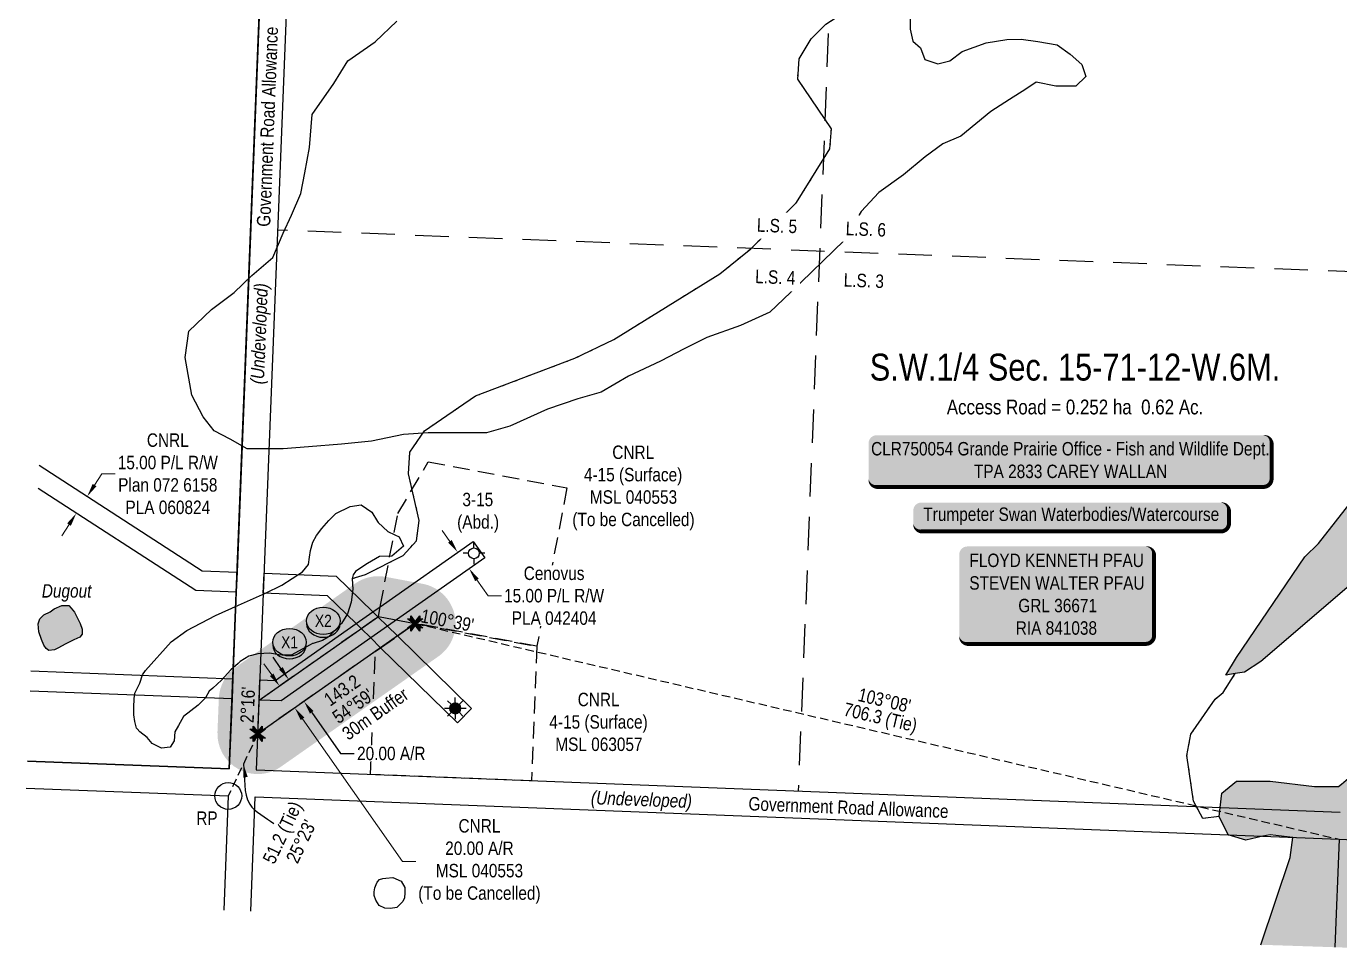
# Model space of a CAD drawing. Extents: x 322837 to 325206, y 6113912 to 6115990.
# Drawn here: x 323346 to 324323, y 6113912 to 6114601 of the extents above; entities that cross this region are included whole.
import ezdxf
from ezdxf.enums import TextEntityAlignment as Align

# ---------------------------------------------------------------- set-up
doc = ezdxf.new("R2010")
doc.units = 0
doc.header["$LTSCALE"] = 5
doc.header["$PDSIZE"] = 0.5
for name, pattern in [('foc-ACCESSROAD', [3.75, 2.5, -1.25]), ('foc-LSD', [8, 5, -3]), ('foc-QUARTERLINE', [33, 25, -3, 2, -3]), ('foc-TIELINE', [1.875, 1.25, -0.625]), ('foc-WHEELTRACKS', [2, 0.4, -1.6])]:
    doc.linetypes.add(name, pattern=pattern)
doc.layers.get('Defpoints').update_dxf_attribs({"color": 9})
for name, color, linetype in [('35', 37, 'Continuous'), ('AS-OWNER', 7, 'Continuous'), ('AS-SURFACE IMPACT', 7, 'Continuous'), ('AS-WILDLIFE-BLOCK', 131, 'Continuous'), ('C-RW', 13, 'Continuous'), ('C-SYMBOL', 7, 'Continuous'), ('C-WS', 13, 'foc-ACCESSROAD'), ('C-WS-S', 13, 'Continuous'), ('F-RW', 190, 'Continuous'), ('F-WS-S', 190, 'Continuous'), ('GRL', 7, 'Continuous'), ('L-AREAREQUIRED', 7, 'Continuous'), ('L-BD', 7, 'Continuous'), ('L-MON', 1, 'Continuous'), ('L-ROAD-T', 7, 'Continuous'), ('L-SEC', 7, 'Continuous'), ('L-SECQ', 8, 'foc-QUARTERLINE'), ('L-SECTION-LSD', 7, 'foc-LSD'), ('L-TIE', 7, 'foc-TIELINE'), ('P-BUFFER-H 30m', 51, 'Continuous'), ('P-BUFFER-T', 40, 'Continuous'), ('P-CROSSINGS', 250, 'Continuous'), ('P-PROPOSED', 10, 'Continuous'), ('P-PROPOSED-H', 21, 'Continuous'), ('P-TXT', 4, 'Continuous'), ('T-WATER', 160, 'Continuous'), ('T-WATER-H', 133, 'Continuous'), ('T-WATER-P3', 160, 'foc-WHEELTRACKS'), ('T-WATER-T', 170, 'Continuous'), ('WETLAND', 143, 'Continuous')]:
    doc.layers.add(name, color=color, linetype=linetype)
for name, color, linetype, lineweight in [('C-RW-T', 13, 'Continuous', 9), ('C-WS-T', 13, 'Continuous', 9), ('F-RW-T', 190, 'Continuous', 9), ('F-WS-T', 190, 'Continuous', 9), ('T-TEXT', 48, 'Continuous', 18)]:
    doc.layers.add(name, color=color, linetype=linetype, lineweight=lineweight)
doc.layers.add('P-75m DRAINAGE AREA', color=7, linetype='Continuous', true_color=0xf1f8f1)
doc.styles.add('100L', font='', dxfattribs={"height": 11})
doc.styles.add('175L', font='', dxfattribs={"height": 20})
doc.styles.add('80', font='', dxfattribs={"height": 10})
doc.styles.add('80CG', font='', dxfattribs={"height": 10})
doc.styles.add('80L', font='', dxfattribs={"height": 10})
doc.styles.add('80LS', font='', dxfattribs={"height": 10})
doc.styles.add('Crossing', font='', dxfattribs={"height": 10})
doc.styles.add('foc-LtypeFont', font='', dxfattribs={"height": 7.349999999999999})
doc.styles.get('100L').set_extended_font_data('Arial Narrow')
doc.styles.get('175L').set_extended_font_data('Arial Narrow')
doc.styles.get('80').set_extended_font_data('Arial Narrow')
doc.styles.get('80CG').set_extended_font_data('Arial Narrow')
doc.styles.get('80L').set_extended_font_data('Arial Narrow')
doc.styles.get('80LS').set_extended_font_data('Arial Narrow', italic=True)
doc.styles.get('Crossing').set_extended_font_data('Arial Narrow')
doc.styles.get('foc-LtypeFont').set_extended_font_data('Arial Narrow')
doc.linetypes.add('foc-TOPO-flowdirection-NOLINE', pattern='A,0,[">",foc-LtypeFont,S=0.3,R=0,X=0,Y=-0.945],-20,[">",foc-LtypeFont,S=0.3,R=0,X=0,Y=-0.945],0', length=20)
doc.dimstyles.new('Compass 5 000', dxfattribs={"dimscale": 5, "dimtxt": 9, "dimasz": 2, "dimexe": 0.2, "dimexo": 0.0625, "dimgap": 0.5, "dimtad": 0, "dimtih": 1, "dimtoh": 1, "dimzin": 0, "dimdsep": 46, "dimtxsty": '80CG', "dimcen": 0.1, "dimse1": 1, "dimse2": 1, "dimclrd": 256, "dimclrt": 256, "dimaunit": 1, "dimadec": 4, "dimazin": 0, "dimtfac": 0.06, "dimtofl": 0, "dimtmove": 0, "dimatfit": 1, "dimfxl": 0.2, "dimtolj": 1, "dimtzin": 0, "dimlwd": -1, "dimarcsym": 0})

# ---------------------------------------------------------------- blocks, each defined once
blk = doc.blocks.new('*U424')
h = blk.add_hatch(color=255)
edge = h.paths.add_edge_path()
edge.add_line((-144, -20), (144, -20))
edge.add_arc((144, -14), 6, 270, 360)
edge.add_line((150, -14), (150, 12.5))
edge.add_arc((144, 12.5), 6, 0, 90)
edge.add_line((144, 18.5), (-144, 18.5))
edge.add_arc((-144, 12.5), 6, 90, 180)
edge.add_line((-150, 12.5), (-150, -14))
edge.add_arc((-144, -14), 6, 180, 270)
at = {"color": 44, "flags": 128}
blk.add_lwpolyline([(-144, -20, 3, 3, 0), (144, -20, 3, 3, 0.414213562373095), (150, -14, 3, 3, 0), (150, 12.5, 3, 0, 0.414213562373095), (144, 18.5, 0, 0, 0), (-144, 18.5, 0, 0, 0.414213562373095), (-150, 12.5, 0, 0, 0), (-150, -14, 0, 3, 0.414213562373095)], format="xyseb", close=True, dxfattribs=at)
at = {"color": 44, "style": '80'}
blk.add_attdef('ENTER_TEXT_001', (-35.98567530695772, -4.996589358799454), '', height=10, dxfattribs=at)
blk = doc.blocks.new('*U425')
h = blk.add_hatch(color=59)
edge = h.paths.add_edge_path()
edge.add_line((-66.49999999999999, -37), (66.49999999999999, -37))
edge.add_arc((66.5, -30.99999999999999), 6.000000000000007, 269.9999999999998, 359.9999999999999)
edge.add_line((72.5, -31), (72.5, 29.5))
edge.add_arc((66.5, 29.49999999999999), 6, 6.785183320455503e-14, 90.00000000000014)
edge.add_line((66.49999999999999, 35.5), (-66.49999999999999, 35.5))
edge.add_arc((-66.5, 29.49999999999999), 6.000000000000007, 89.99999999999987, 179.9999999999999)
edge.add_line((-72.5, 29.5), (-72.5, -31))
edge.add_arc((-66.5, -30.99999999999999), 6, 180, 270.0000000000001)
at = {"color": 1, "flags": 128}
blk.add_lwpolyline([(-66.49999999999999, -37, 3, 3, 0), (66.49999999999999, -37, 3, 3, 0.4142135623730951), (72.5, -31, 3, 3, 0), (72.5, 29.5, 3, 0, 0.4142135623730951), (66.49999999999999, 35.5, 0, 0, 0), (-66.49999999999999, 35.5, 0, 0, 0.4142135623730951), (-72.5, 29.5, 0, 0, 0), (-72.5, -31, 0, 3, 0.4142135623730951)], format="xyseb", close=True, dxfattribs=at)
blk.add_lwpolyline([(-42.85288830475924, -14.150229983163, 0, 7.5, 0), (-4.315354698836185e-17, -5.399832320574267e-16, 0, 0, 0)], format="xyseb", dxfattribs=at)
at = {"color": 1, "style": '80'}
blk.add_attdef('ENTER_TEXT_001', (-35.98567530695772, -4.996589358799454), '', height=10, dxfattribs=at)
blk = doc.blocks.new('*D426')
at = {"layer": 'Defpoints', "color": 0, "transparency": 16777216}
for p in [(323666.9134505177, 6114209.141308961), (323644.9258766146, 6114193.713327507), (323653.5376942772, 6114181.439980026)]:
    blk.add_point(p, dxfattribs=at)
at = {"layer": 'F-RW-T', "transparency": 16777216}
for p, q in [((323661.1696657394, 6114217.327207593), (323655.4258809611, 6114225.513106226)), ((323681.269052959, 6114188.682062848), (323689.5943650194, 6114176.817035999)), ((323689.5943650194, 6114176.817035999), (323699.5943650194, 6114176.817035999))]:
    blk.add_line(p, q, dxfattribs=at)
for points in [[(323662.5339821782, 6114218.284505056), (323659.8053493006, 6114216.36991013), (323666.9134505177, 6114209.141308961)], [(323682.6333693978, 6114189.639360311), (323679.9047365203, 6114187.724765386), (323675.5252681808, 6114196.867961481)]]:
    blk.add_solid(points, dxfattribs=at)
at = {"layer": 'F-RW-T', "transparency": 16777216, "insert": (323738.6803131779, 6114176.817035999), "char_height": 10, "attachment_point": 5, "style": '80CG', "bg_fill": 3, "box_fill_scale": 1.1, "bg_fill_color": 256, "bg_fill_true_color": 13158600, "bg_fill_transparency": 0}
blk.add_mtext('\\A1;Cenovus\\P15.00 P/L R/W\\PPLA 042404', dxfattribs=at)
blk = doc.blocks.new('*D427')
at = {"layer": 'C-RW-T', "transparency": 16777216}
for p, q in [((323396.6490258593, 6114259.18595076), (323402.0808182047, 6114267.582118452)), ((323402.0808182047, 6114267.582118452), (323412.0808182042, 6114267.582118452)), ((323377.6411483893, 6114229.804612784), (323372.2093560444, 6114221.408445092))]:
    blk.add_line(p, q, dxfattribs=at)
for points in [[(323395.2496645772, 6114260.091249485), (323398.048387141, 6114258.280652036), (323391.2172335139, 6114250.789783068)], [(323376.2417871072, 6114230.709911508), (323379.040509671, 6114228.89931406), (323383.0729407347, 6114238.200780476)]]:
    blk.add_solid(points, dxfattribs=at)
at = {"layer": 'Defpoints', "color": 0, "transparency": 16777216}
for p in [(323391.2172335139, 6114250.789783068), (323439.555991123, 6114219.51764759), (323431.4116983432, 6114206.928645)]:
    blk.add_point(p, dxfattribs=at)
at = {"layer": 'C-RW-T', "transparency": 16777216, "insert": (323451.1667663632, 6114267.582118453), "char_height": 10, "attachment_point": 5, "style": '80CG'}
blk.add_mtext('\\A1;CNRL\\P15.00 P/L R/W\\PPlan 072 6158\\PPLA 060824', dxfattribs=at)
blk = doc.blocks.new('GAS')
h = blk.add_hatch(color=255)
h.dxf.hatch_style = 1
edge = h.paths.add_edge_path()
edge.add_arc((0, 0), 0.9, 0, 360)
for p, q in [((-0.8077887898725749, 0), (-1.615577579628734, 0)), ((-0.5711929310346023, 0.5711929297831376), (-1.142385862069204, 1.142385861385264)), ((0, 0.8077887887338874), (0, 1.615577579286764)), ((0.5711929310309642, 0.5711929297831376), (1.142385862065566, 1.142385861385264)), ((1.615577579625096, 0), (0.8077887898689368, 0)), ((-0.5711929310346023, -0.5711929316021271), (-1.142385862069204, -1.142385863204253)), ((0, -0.8077887905528768), (0, -1.615577581105753)), ((1.142385862065566, -1.142385863204253), (0.5711929310309642, -0.5711929316021271))]:
    blk.add_line(p, q)
blk.add_circle((0, 0), 0.8000000000000003)
blk = doc.blocks.new('*U428')
h = blk.add_hatch(color=255)
edge = h.paths.add_edge_path()
edge.add_line((-111.5, -11.5), (111.5, -11.5))
edge.add_arc((111.5, -5.5), 6, 270, 360)
edge.add_line((117.5, -5.5), (117.5, 4))
edge.add_arc((111.5, 4), 6, 0, 90)
edge.add_line((111.5, 10), (-111.5, 10))
edge.add_arc((-111.5, 4), 6, 90, 180)
edge.add_line((-117.5, 4), (-117.5, -5.5))
edge.add_arc((-111.5, -5.5), 6, 180, 270)
at = {"color": 131, "flags": 128}
blk.add_lwpolyline([(-111.5, -11.5, 3, 3, 0), (111.5, -11.5, 3, 3, 0.414213562373095), (117.5, -5.5, 3, 3, 0), (117.5, 4, 3, 0, 0.414213562373095), (111.5, 10, 0, 0, 0), (-111.5, 10, 0, 0, 0.414213562373095), (-117.5, 4, 0, 0, 0), (-117.5, -5.5, 0, 3, 0.414213562373095)], format="xyseb", close=True, dxfattribs=at)
at = {"color": 131, "style": '80'}
blk.add_attdef('ENTER_TEXT_001', (-35.98567530695772, -4.996589358799454), '', height=10, dxfattribs=at)
blk = doc.blocks.new('*U430')
at = {"layer": '35', "color": 3}
blk.add_circle((0, 0), 10, dxfattribs=at)
at = {"layer": '35', "color": 3, "style": '80'}
blk.add_attdef('RP_001', (-23.78532331433652, -21.51725224497395), '', height=10, dxfattribs=at)
blk = doc.blocks.new('TEMP')
h = blk.add_hatch(color=255)
h.dxf.hatch_style = 1
h.paths.add_polyline_path([(-5.274161e-10, 0.2514284397220763), (-0.6656854269836912, 1.152061669657268), (-0.6656854269836914, 0.6656854303339061), (-1.152061663105632, 0.6656854303339061), (-0.2514284404497629, 5.273253e-10), (-1.152061661774314, -0.665685419564579), (-0.6656854224511335, -0.6656854195645793), (-0.6656854224511335, -1.152061655686338), (-5.273251e-10, -0.2514284436956587), (0.6656854183820542, -1.152061663420681), (0.6656854183820542, -0.6656854208922597), (1.152061656810019, -0.6656854053035205), (0.2514284429676993, 5.273253e-10), (1.152061671303363, 0.6656854258011663), (0.6656854287749412, 0.6656854258011663), (0.6656854131859291, 1.15206166422904)])
h.paths.add_polyline_path([(0.5656854229146121, 0.8485281473411305), (0.5656854319800914, 0.5656854258011663), (0.8485281444547581, 0.5656854258011663), (0.0831890339399251, 0), (0.8485281399220186, -0.5656854150320215), (0.5656854183820542, -0.5656854240973189), (0.5656854183820542, -0.8485281365719859), (0, -0.08318903609469999), (-0.5656854224511337, -0.8485281320390644), (-0.5656854224511337, -0.5656854195645792), (-0.8485281349258001, -0.5656854195645794), (-0.0831890328488955, 0), (-0.8485281394583584, 0.5656854303339058), (-0.5656854269836913, 0.5656854303339061), (-0.5656854269836913, 0.8485281428085727), (0, 0.0831890306941206)], flags=16)
h = blk.add_hatch(color=1)
h.dxf.hatch_style = 1
h.paths.add_polyline_path([(0, 0.0831890306941205), (-0.5656854269836911, 0.8485281428085727), (-0.5656854269836912, 0.5656854303339061), (-0.8485281394583578, 0.5656854303339061), (-0.0831890328488953, -1e-16), (-0.8485281349258001, -0.5656854195645793), (-0.5656854224511337, -0.5656854195645793), (-0.5656854224511337, -0.848528132039064), (0, -0.08318903609469999), (0.5656854183820542, -0.8485281365719856), (0.5656854183820542, -0.5656854240973191), (0.8485281399220184, -0.5656854150320213), (0.0831890339399251, -1e-16), (0.8485281444547581, 0.5656854258011663), (0.5656854319800914, 0.5656854258011663), (0.5656854229146121, 0.8485281473411308)])
at = {"color": 1}
for p, q in [((-0.0831890328488953, 0), (0.0831890339399252, 0)), ((0, 0.0831890306941205), (0, -0.08318903609469999))]:
    blk.add_line(p, q, dxfattribs=at)
at = {"color": 255, "flags": 128}
blk.add_lwpolyline([(-0.251428440449763, 5.27325e-10), (-1.152061663105632, 0.6656854303339061), (-0.6656854269836914, 0.6656854303339061), (-0.6656854269836914, 1.152061669657268), (-5.274159999999999e-10, 0.2514284397220763), (0.6656854131859291, 1.15206166422904), (0.6656854287749412, 0.6656854258011663), (1.152061671303363, 0.6656854258011663), (0.2514284429676991, 5.27325e-10), (1.152061656810019, -0.6656854053035204), (0.6656854183820542, -0.6656854208922596), (0.6656854183820542, -1.152061663420681), (-5.27325e-10, -0.2514284436956586), (-0.6656854224511335, -1.152061655686338), (-0.6656854224511335, -0.6656854195645793), (-1.152061661774314, -0.6656854195645793)], close=True, dxfattribs=at)
at = {"color": 1, "flags": 128}
blk.add_lwpolyline([(-0.0831890328488953, 0), (-0.8485281394583578, 0.5656854303339061), (-0.5656854269836913, 0.5656854303339061), (-0.5656854269836913, 0.8485281428085727), (0, 0.0831890306941205), (0.5656854229146121, 0.8485281473411305), (0.5656854319800914, 0.5656854258011663), (0.8485281444547581, 0.5656854258011663), (0.0831890339399252, 0), (0.8485281399220184, -0.5656854150320214), (0.5656854183820542, -0.5656854240973189), (0.5656854183820542, -0.8485281365719856), (0, -0.08318903609469999), (-0.5656854224511335, -0.848528132039064), (-0.5656854224511335, -0.5656854195645792), (-0.8485281349258001, -0.5656854195645792)], close=True, dxfattribs=at)
blk = doc.blocks.new('xing2')
h = blk.add_hatch(color=50)
h.dxf.hatch_style = 1
edge = h.paths.add_edge_path()
edge.add_ellipse((0, 0), major_axis=(-12.5, 0), ratio=0.8162973455633619, start_angle=0, end_angle=360)
h = blk.add_hatch(color=250)
h.dxf.hatch_style = 1
edge = h.paths.add_edge_path()
edge.add_ellipse((0, -2.047489049626165), major_axis=(-12.5, 0), ratio=0.8162973455633619, start_angle=0, end_angle=180)
edge.add_line((12.5, -2.047489049626165), (12.5, 0))
edge.add_ellipse((0, 0), major_axis=(-12.5, 0), ratio=0.8162973455633619, start_angle=0, end_angle=180, ccw=False)
edge.add_line((-12.5, 0), (-12.5, -2.047489049626165))
at = {"color": 250}
blk.add_ellipse((0, 0), major_axis=(-12.5, 0), ratio=0.8162973455633619, dxfattribs=at)
blk.add_ellipse((0, -2.047489049626165), major_axis=(-12.5, 0), ratio=0.8162973455633619, start_param=0, end_param=3.141592653589793, dxfattribs=at)
at = {"color": 250, "style": 'Crossing'}
blk.add_attdef('CROSSING', text='', height=9, dxfattribs=at).set_placement((0.08916442567715421, 0.0199513138486509), align=Align.MIDDLE_CENTER)
at = {"color": 250, "style": 'Crossing', "flags": 1}
for tag, p in [('OWNER', (0.08916442567715421, -12.49201765665748)), ('DESCRIPTION', (0.08916442567715421, -25.770021277247)), ('LOCATION', (0.08916442567715421, -39.30337514164421)), ('DWG_REF', (0.08916442567715421, -52.83672900604233))]:
    blk.add_attdef(tag, text='', height=9, dxfattribs=at).set_placement(p, align=Align.MIDDLE_CENTER)
blk = doc.blocks.new('*D434')
at = {"layer": 'Defpoints', "color": 0, "transparency": 16777216}
for p in [(323531.8696657051, 6114108.168036303), (323552.5582091119, 6114098.246846222), (323543.341325419, 6114091.790766768)]:
    blk.add_point(p, dxfattribs=at)
at = {"layer": 'P-TXT', "transparency": 16777216}
for p, q in [((323535.3493850217, 6114122.814655722), (323529.6122206454, 6114131.005195688)), ((323558.2953734882, 6114090.056306258), (323579.7621480809, 6114059.409724829)), ((323579.7621480809, 6114059.409724829), (323589.7621480809, 6114059.409724828))]:
    blk.add_line(p, q, dxfattribs=at)
for points in [[(323536.7144750156, 6114123.770849785), (323533.9842950278, 6114121.858461659), (323541.086549398, 6114114.624115758)], [(323559.6604634821, 6114091.01250032), (323556.9302834943, 6114089.100112195), (323552.5582091119, 6114098.246846222)]]:
    blk.add_solid(points, dxfattribs=at)
at = {"layer": 'P-TXT', "transparency": 16777216, "insert": (323617.4974823236, 6114059.409724829), "char_height": 10, "attachment_point": 5, "style": '80CG', "bg_fill": 3, "box_fill_scale": 1.1, "bg_fill_color": 256, "bg_fill_true_color": 13158600, "bg_fill_transparency": 0}
blk.add_mtext('\\A1;20.00 A/R', dxfattribs=at)
blk = doc.blocks.new('GABD')
for p, q in [((-0.8077887898243716, 0), (-1.615577579648743, 0)), ((0, 0.8077887898252811), (0, 1.615577579648743)), ((1.615577579648743, 0), (0.8077887898243716, 0)), ((0, -0.8077887898252811), (0, -1.615577579648743))]:
    blk.add_line(p, q)
blk.add_circle((0, 0), 0.8)
blk = doc.blocks.new('*D467')
at = {"layer": 'C-WS-T', "transparency": 16777216}
for p, q in [((323528.4831418307, 6114117.995382922), (323522.7459774544, 6114126.185922886)), ((323551.4245588873, 6114085.243559731), (323625.7816232839, 6113979.089287745)), ((323625.7816232839, 6113979.089287745), (323635.7816232839, 6113979.089287744))]:
    blk.add_line(p, q, dxfattribs=at)
for points in [[(323529.8482318246, 6114118.951576984), (323527.1180518363, 6114117.039188858), (323534.220306207, 6114109.804842956)], [(323552.7896488812, 6114086.199753795), (323550.0594688929, 6114084.287365669), (323545.6873945114, 6114093.434099697)]]:
    blk.add_solid(points, dxfattribs=at)
at = {"layer": 'Defpoints', "color": 0, "transparency": 16777216}
for p in [(323591.2052426501, 6114149.720642004), (323602.6723309546, 6114133.349898744), (323545.6873945114, 6114093.434099697)]:
    blk.add_point(p, dxfattribs=at)
at = {"layer": 'C-WS-T', "transparency": 16777216, "insert": (323683.1145018646, 6113979.089287744), "char_height": 10, "attachment_point": 5, "style": '80CG'}
blk.add_mtext('\\A1;CNRL\\P20.00 A/R\\PMSL 040553^J(To be Cancelled)', dxfattribs=at)

msp = doc.modelspace()

# ---------------------------------------------------------------- hatches: boundary and pattern name
at = {"layer": 'P-BUFFER-H 30m'}
h = msp.add_hatch(color=256, dxfattribs=at)
h.dxf.hatch_style = 1
edge = h.paths.add_edge_path()
edge.add_line((323652.5580823256, 6114131.671033067), (323535.3201473914, 6114049.550033154))
edge.add_arc((323518.1111667571, 6114074.117992069), 29.99555999984556, 177.7272311935039, 305.00987418124066, ccw=False)
edge.add_line((323488.1392025885, 6114075.307522899), (323489.1358890172, 6114100.420491084))
edge.add_arc((323519.1078531854, 6114099.230960253), 29.99555999981211, 125.00615955067201, 177.7272311917043, ccw=False)
edge.add_line((323501.9004653905, 6114123.800034817), (323590.674773804, 6114185.974698624))
edge.add_arc((323607.8821615996, 6114161.405624058), 29.9955600006722, 79.34693563293212, 125.0061595506532, ccw=False)
edge.add_line((323613.4271892678, 6114190.884197428), (323640.8941293597, 6114185.717565349))
edge.add_arc((323635.3491016903, 6114156.23899198), 29.99556000007065, -54.99012581628159, 79.34693563030862, ccw=False)
at = {"layer": 'P-PROPOSED-H'}
h = msp.add_hatch(color=256, dxfattribs=at)
h.dxf.hatch_style = 1
h.paths.add_polyline_path([(323635.3491016912, 6114156.23899198), (323518.1111667569, 6114074.117992068), (323519.1078531856, 6114099.230960253), (323607.8821615992, 6114161.405624059)])
at = {"layer": 'T-WATER-H'}
h = msp.add_hatch(color=256, dxfattribs=at)
h.dxf.hatch_style = 1
h.paths.add_polyline_path([(324376.492157959, 6114363.568667225), (324367.4994273281, 6114328.609811893), (324364.5018024913, 6114310.630649732), (324353.5127119895, 6114278.668390054), (324346.5194993272, 6114262.686162708), (324333.0353308159, 6114247.85647832), (324307.5594431022, 6114215.740156982), (324297.5697315392, 6114205.7515031), (324246.6213138566, 6114130.837588779), (324238.6296620751, 6114117.853657805), (324245.621541468, 6114118.852984031), (324252.6146459221, 6114119.85147119), (324264.6015967311, 6114127.84227358), (324330.5210073545, 6114184.203869443), (324357.5049442098, 6114203.75738947), (324406.4526009086, 6114216.744471916), (324432.0425902408, 6114221.943062466), (324454.6240326125, 6114792.901536265), (324446.4356050169, 6114781.076918155), (324435.4463623814, 6114748.11564803), (324430.4511792299, 6114725.142870644), (324409.4690527103, 6114646.235700049), (324405.4718686181, 6114603.286164442), (324408.4674793773, 6114585.307408704), (324422.4513947709, 6114557.342123268), (324430.4420165697, 6114546.355793845), (324436.4352437523, 6114532.372352281), (324439.4305966219, 6114515.391925125), (324435.4343723555, 6114497.413995485), (324418.4520630895, 6114471.443467445), (324400.468581956, 6114425.496137565), (324390.4777959288, 6114392.534968844)])
h = msp.add_hatch(color=256, dxfattribs=at)
h.dxf.hatch_style = 1
h.paths.add_polyline_path([(323366.6644250005, 6114167.037428733), (323372.1984344237, 6114169.672671316), (323376.6783468146, 6114169.672671311), (323377.468919591, 6114169.672671316), (323379.3135893978, 6114167.56447725), (323381.6853077207, 6114164.665710414), (323383.7935017888, 6114160.712846534), (323385.9016958522, 6114156.232934147), (323387.4828414023, 6114152.016546015), (323387.4828414023, 6114148.327206401), (323385.6381715955, 6114145.955488075), (323381.1582592046, 6114144.110818265), (323374.833677005, 6114140.685002912), (323369.8267160999, 6114138.049760332), (323366.9279492591, 6114136.468614776), (323362.7115611276, 6114136.205090513), (323360.6033670623, 6114137.52271181), (323359.022221514, 6114140.157954393), (323357.1775517045, 6114144.374342525), (323355.0693576382, 6114149.908351948), (323354.8058333816, 6114155.96940989), (323355.8599304128, 6114159.658749504), (323359.022221514, 6114162.55751634), (323363.5021339022, 6114164.92923467)])
h = msp.add_hatch(color=256, dxfattribs=at)
h.dxf.hatch_style = 1
h.paths.add_polyline_path([(324304.553801779, 6114034.954779102), (324271.5894844032, 6114038.948847052), (324246.6173204488, 6114038.947592678), (324235.6280077684, 6114029.957974619), (324234.4851370666, 6114019.154731944), (324233.7921411502, 6114012.599141617), (324240.3111293932, 6113998.797338875), (324253.6072150233, 6113994.999685702), (324266.1613199101, 6113997.790831751), (324271.5877181477, 6113998.996433037), (324288.558267382, 6113996.916515258), (324286.5715510044, 6113982.01722283), (324264.6502369666, 6113917.081564116), (324419.7805271513, 6113911.904017486), (324428.3589411468, 6114128.804164158), (324421.4313544973, 6114123.856303598), (324397.4570854837, 6114108.872216339), (324343.5128061466, 6114055.931734728), (324333.5234310175, 6114043.945701918), (324322.5352406305, 6114034.955988645)])

# ---------------------------------------------------------------- linework, layer by layer
at = {"layer": 'C-RW'}
msp.add_lwpolyline([(323355.3939652537, 6114273.965957885), (323476.7148647466, 6114195.478704411), (323502.7606031458, 6114194.444791787), (323502.1658499873, 6114179.460990972), (323472.0173867174, 6114180.659180015), (323354.7008785277, 6114256.555982345)], dxfattribs=at)
msp.add_lwpolyline([(323677.2374605841, 6114093.02735927), (323666.7571225895, 6114082.307028905), (323609.580128244, 6114138.188840684), (323602.1912926249, 6114145.410008217), (323595.036292816, 6114152.403520055), (323591.2822382787, 6114156.072482303), (323570.1221543466, 6114176.75480232), (323522.2607971402, 6114178.663406956), (323522.8554547161, 6114193.646509001), (323576.4800522564, 6114191.507729645), (323603.7690870877, 6114164.835061367), (323607.5298471806, 6114161.158630762), (323614.6781221713, 6114154.172017819), (323622.0757864715, 6114146.941905504), (323677.2374605841, 6114093.02735927)], close=True, dxfattribs=at)
at = {"layer": 'C-WS'}
for points in [[(323748.1811293468, 6114257.060153118), (323725.8246154914, 6114139.221574263), (323635.3491016912, 6114156.23899198), (323622.0757864715, 6114146.941905504), (323609.580128244, 6114138.188840684), (323605.5576466588, 6114135.370953589), (323518.1111667569, 6114074.117992068), (323519.1078531856, 6114099.230960253), (323595.036292816, 6114152.403520055), (323607.5298471806, 6114161.158630762), (323607.872506746, 6114161.407440172), (323609.2641133279, 6114168.69060217), (323622.4138709422, 6114238.000852752), (323645.0726112142, 6114276.621564711), (323748.1811293468, 6114257.060153118)], [(323721.9523920403, 6114039.153322212), (323602.0311045679, 6114043.83470118), (323605.5576466588, 6114135.370953589), (323609.580128244, 6114138.188840684), (323622.0757864715, 6114146.941905504), (323635.3491016912, 6114156.23899198), (323725.8246154914, 6114139.221574263), (323721.9523920403, 6114039.153322212)]]:
    msp.add_lwpolyline(points, close=True, dxfattribs=at)
at = {"layer": 'F-RW'}
msp.add_lwpolyline([(323535.5258865595, 6114098.633717812), (323519.1078531856, 6114099.230960253), (323519.7042018529, 6114114.256801716), (323531.0565559807, 6114113.812773101), (323591.2822382787, 6114156.072482303), (323603.7690870877, 6114164.835061367), (323609.2641133279, 6114168.69060217), (323678.4263053349, 6114217.219513104), (323687.0379645016, 6114204.947292457), (323614.6781221713, 6114154.172017819), (323602.1912926249, 6114145.410008217), (323535.5258865595, 6114098.633717812)], close=True, dxfattribs=at)
msp.add_lwpolyline([(323349.3012042825, 6114120.918993562), (323499.6088839541, 6114115.042273018), (323499.014247176, 6114100.061274195), (323348.7048196864, 6114105.938124886)], dxfattribs=at)
at = {"layer": 'GRL'}
for points in [[(323532.6049000206, 6114946.316706639), (323528.8491027819, 6114851.676312873), (323502.7606031458, 6114194.444791787), (323502.1658499873, 6114179.460990972), (323499.6088839541, 6114115.042273018), (323499.014247176, 6114100.061274195), (323496.9453296865, 6114047.937750628), (323346.6292112668, 6114053.799928553)], [(323345.8292287614, 6114033.704787033), (323496.1476841968, 6114027.84209301), (323492.7744866938, 6113942.843281478)]]:
    msp.add_lwpolyline(points, dxfattribs=at)
at = {"layer": 'L-SEC'}
for p, q in [((323496.9458402332, 6114047.93796642), (323528.8489879011, 6114851.67684743)), ((323548.9453031827, 6114850.893520416), (323517.0415243492, 6114047.154734498)), ((323346.6295008445, 6114053.807202593), (323496.9458402332, 6114047.93796642)), ((323517.0415243492, 6114047.154734498), (324323.8219265876, 6114015.704981576)), ((323345.8295150629, 6114033.711978776), (323496.1475651342, 6114027.842522227)), ((323496.1475651342, 6114027.842522227), (323492.7743632223, 6113942.843285599)), ((323512.8745950226, 6113942.172430879), (323516.2432852828, 6114027.059513411)), ((323516.2432852828, 6114027.059513411), (324323.0277329565, 6113995.61000455)), ((324323.0277329565, 6113995.61000455), (324422.9369461946, 6113991.712214411))]:
    msp.add_line(p, q, dxfattribs=at)
at = {"layer": 'L-SECQ'}
msp.add_line((324323.0291716689, 6113995.609948419), (324319.8585128093, 6113915.238961861), dxfattribs=at)
at = {"layer": 'L-SECTION-LSD'}
for p, q in [((323952.2699078763, 6114835.161811748), (323920.4317254684, 6114031.429858038)), ((324339.708488029, 6114417.567489326), (323532.993413766, 6114449.024127457))]:
    msp.add_line(p, q, dxfattribs=at)
at = {"layer": 'L-TIE'}
msp.add_line((323518.1111667569, 6114074.117992068), (323496.148, 6114027.842), dxfattribs=at)
at = {"layer": 'T-WATER'}
for points in [[(324330.5210073545, 6114184.203869443), (324264.6015967311, 6114127.84227358), (324252.6146459221, 6114119.85147119), (324245.621541468, 6114118.852984031), (324238.6296620751, 6114117.853657805), (324246.6213138566, 6114130.837588779), (324297.5697315392, 6114205.7515031), (324307.5594431022, 6114215.740156982), (324333.0353308159, 6114247.85647832)], [(324264.6502369667, 6113917.081564116), (324286.5715510044, 6113982.01722283), (324288.558267382, 6113996.916515258), (324271.5877181477, 6113998.996433037), (324266.1613199101, 6113997.790831751), (324253.6072150233, 6113994.999685702), (324240.3111293932, 6113998.797338875), (324233.7921411502, 6114012.599141617), (324234.4851370666, 6114019.154731944), (324235.6280077684, 6114029.957974619), (324246.6173204488, 6114038.947592678), (324271.5894844032, 6114038.948847052), (324304.553801779, 6114034.954779102), (324322.5339201989, 6114034.955988556), (324324.6936965808, 6114036.721875422), (324333.5234310175, 6114043.945701918), (324343.5128061466, 6114055.931734728), (324397.4570854837, 6114108.872216339), (324421.4313544973, 6114123.856303598), (324428.358941147, 6114128.804164158)]]:
    msp.add_lwpolyline(points, dxfattribs=at)
msp.add_lwpolyline([(323366.6644250005, 6114167.037428733), (323372.1984344237, 6114169.672671316), (323376.6783468146, 6114169.672671311), (323377.468919591, 6114169.672671316), (323379.3135893978, 6114167.56447725), (323381.6853077207, 6114164.665710414), (323383.7935017888, 6114160.712846534), (323385.9016958522, 6114156.232934147), (323387.4828414023, 6114152.016546015), (323387.4828414023, 6114148.327206401), (323385.6381715955, 6114145.955488075), (323381.1582592046, 6114144.110818265), (323374.833677005, 6114140.685002912), (323369.8267160999, 6114138.049760332), (323366.9279492591, 6114136.468614776), (323362.7115611276, 6114136.205090513), (323360.6033670623, 6114137.52271181), (323359.022221514, 6114140.157954393), (323357.1775517045, 6114144.374342525), (323355.0693576382, 6114149.908351948), (323354.8058333816, 6114155.96940989), (323355.8599304128, 6114159.658749504), (323359.022221514, 6114162.55751634), (323363.5021339022, 6114164.92923467), (323366.6644250005, 6114167.037428733)], close=True, dxfattribs=at)
at = {"layer": 'T-WATER-P3', "linetype": 'foc-TOPO-flowdirection-NOLINE', "flags": 128}
for points in [[(323588.4827164622, 6114189.674936486), (323598.340798709, 6114192.755800908), (323626.3148257211, 6114206.742702263), (323636.3056854527, 6114217.731978336), (323638.3047241784, 6114232.715598625), (323630.3137222218, 6114267.680168921), (323631.3136561532, 6114283.662884208), (323642.3036116256, 6114299.646931249), (323680.2695524009, 6114325.621820929), (323754.2018282618, 6114353.596984226), (323783.1755701486, 6114367.584034789), (323862.1037425001, 6114416.536757944), (323885.0835075369, 6114435.017852659), (323919.0545928685, 6114469.485656971), (323944.032463636, 6114509.444865373), (323945.0325961479, 6114524.429944059), (323920.0574991219, 6114561.389745536), (323921.057718055, 6114576.37482103), (323930.0496936378, 6114591.359014384), (323941.0397891696, 6114602.348892495), (323966.017657737, 6114618.333115572), (324019.9676685856, 6114645.308058019), (324080.9127453937, 6114665.289686874), (324098.8955644324, 6114668.287861423), (324131.8658035133, 6114673.285044867), (324213.7898279418, 6114691.269941943), (324245.7608492252, 6114701.261262703), (324279.7286954272, 6114709.254860432), (324307.7037595233, 6114722.243051904), (324323.6888118155, 6114722.243196794), (324338.674663303, 6114716.250090623), (324354.6595187825, 6114713.254451747), (324373.6414764058, 6114714.254142028), (324430.5894765685, 6114725.246086448)], [(324233.7921719532, 6114012.599076401), (324221.6433444521, 6114010.979391739), (324214.6511947341, 6114023.964034521), (324209.6581668287, 6114057.922548492), (324212.6557528931, 6114073.904470304), (324230.6368129061, 6114099.874344637), (324236.6311214617, 6114104.86867023), (324245.621541468, 6114118.852984031)]]:
    msp.add_lwpolyline(points, dxfattribs=at)
at = {"layer": 'T-WATER-P3', "flags": 128}
msp.add_lwpolyline([(324233.7921719532, 6114012.599076401), (324221.6433444521, 6114010.979391739), (324214.6511947341, 6114023.964034521), (324209.6581668287, 6114057.922548492), (324212.6557528931, 6114073.904470304), (324230.6368129061, 6114099.874344637), (324236.6311214617, 6114104.86867023), (324245.621541468, 6114118.852984031)], dxfattribs=at)
at = {"layer": 'WETLAND', "flags": 128}
msp.add_lwpolyline([(324003.6561877588, 6114608.057175977), (324003.656187756, 6114598.586120609), (324005.6651995005, 6114589.689068591), (324011.3036606992, 6114584.594442639), (324014.5622515157, 6114575.91298805), (324024.3203085652, 6114572.755969601), (324033.2173605775, 6114575.051983021), (324042.4014142705, 6114581.940023292), (324060.1955182953, 6114588.254060201), (324075.6936089024, 6114590.837075304), (324086.3126709843, 6114591.124076981), (324098.653743132, 6114589.402066913), (324113.0038270243, 6114586.819051815), (324122.7618840737, 6114579.931011548), (324131.3719344083, 6114572.18196624), (324134.5289528649, 6114563.284914231), (324127.0669092406, 6114556.109872283), (324112.14282199, 6114556.109872278), (324097.505736419, 6114558.979889065), (324089.7469706992, 6114553.938681569), (324077.6806315547, 6114546.098656286), (324063.8525474891, 6114537.113948729), (324041.4305414055, 6114518.896068783), (324028.1174752945, 6114513.29056726), (324014.8044091826, 6114503.480939602), (323998.6885923073, 6114490.167873491), (323980.4707123656, 6114476.854807379), (323967.1576462537, 6114462.841053579), (323954.5452678325, 6114441.119735185), (323914.6060694978, 6114402.581912225), (323899.190940313, 6114387.867470734), (323877.469621921, 6114378.057843072), (323852.2448650775, 6114368.948903101), (323835.4283605125, 6114360.540650822), (323817.9111682624, 6114351.431710849), (323794.0877867965, 6114340.220707808), (323773.7678437848, 6114328.309017072), (323756.2506515319, 6114323.404203242), (323733.828645451, 6114315.696638655), (323705.801137846, 6114303.084260229), (323688.2839455958, 6114298.179446403), (323665.1612518178, 6114298.179446403), (323644.8413088052, 6114298.179446399), (323626.6234288625, 6114296.778071024), (323602.8000474013, 6114291.873257186), (323580.3780413158, 6114289.771194117), (323555.8539721621, 6114287.669131048), (323536.9354045298, 6114286.267755669), (323510.309272307, 6114286.267755669), (323497.6968938811, 6114293.274632566), (323485.7852031523, 6114299.580821784), (323477.3769508712, 6114310.091137132), (323468.968698591, 6114326.206954002), (323464.0638847584, 6114354.234461609), (323466.86663552, 6114373.853716929), (323483.6831400804, 6114389.969533805), (323500.4996446408, 6114402.581912225), (323513.8127107564, 6114415.194290647), (323529.2278399393, 6114428.507356759), (323536.9354045298, 6114446.725236703), (323543.2415937409, 6114460.038302815), (323550.2484706417, 6114476.154119689), (323553.0512214033, 6114491.569248863), (323556.5546598528, 6114510.487816501), (323558.6567229237, 6114535.011885654), (323574.7725397944, 6114558.134579428), (323585.2828551466, 6114574.951083988), (323605.6027981611, 6114588.964837793), (323621.7186150318, 6114604.379966974)], dxfattribs=at)
msp.add_lwpolyline([(323613.5405470645, 6113966.528065465), (323618.5440195156, 6113967.196664575), (323624.7450925717, 6113964.507573653), (323627.5003086748, 6113959.73186573), (323627.5003086776, 6113955.690882111), (323627.316627603, 6113952.017260628), (323626.0308600888, 6113949.262044519), (323621.6225143131, 6113944.853698749), (323617.0304874675, 6113944.11897446), (323612.6221416965, 6113944.302655531), (323608.5811580736, 6113946.323147342), (323606.0096230377, 6113950.18044989), (323604.7238555206, 6113953.670390295), (323604.7238555206, 6113956.425606403), (323605.2748987423, 6113959.548184659), (323606.1933041112, 6113961.936038619), (323607.1117094802, 6113963.772849357), (323608.7648391454, 6113965.609660095), (323611.3363741767, 6113966.344384391), (323613.5405470645, 6113966.528065465)], close=True, dxfattribs=at)

# ---------------------------------------------------------------- block references
at = {"layer": 'AS-OWNER', "color": 5}
ref = msp.add_blockref('*U425', (324112.7273127655, 6114178.019026878), dxfattribs=dict(at, xscale=0.9997040219039998, yscale=0.9997040219039998, zscale=0.9997040219039998))
ref.add_attrib('ENTER_TEXT_001', 'FLOYD KENNETH PFAU', (324047.8215632397, 6114198.207456325), dxfattribs={"layer": '0', "color": 1, "height": 9.99704021904, "style": '80'})
ref.add_attrib('ENTER_TEXT_002', 'STEVEN WALTER PFAU', (324047.7226839197, 6114181.368421777), dxfattribs={"layer": '0', "color": 1, "height": 9.99704021904, "style": '80'})
ref.add_attrib('ENTER_TEXT_003', 'GRL 36671', (324084.18187596, 6114164.529387229), dxfattribs={"layer": '0', "color": 1, "height": 9.99704021904, "style": '80'})
ref.add_attrib('ENTER_TEXT_004', 'RIA 841038', (324082.3031688793, 6114147.82673795), dxfattribs={"layer": '0', "color": 1, "height": 9.99704021904, "style": '80'})
at = {"layer": 'AS-SURFACE IMPACT', "color": 5}
ref = msp.add_blockref('*U424', (324122.7362707317, 6114277.842531265), dxfattribs=dict(at, xscale=0.9997040219039998, yscale=0.9997040219039998, zscale=0.9997040219039998))
ref.add_attrib('ENTER_TEXT_001', 'CLR750054 Grande Prairie Office - Fish and Wildlife Dept.', (323974.6355071048, 6114281.260118797), dxfattribs={"layer": '0', "color": 44, "height": 9.99704021904, "style": '80'})
ref.add_attrib('ENTER_TEXT_002', 'TPA 2833 CAREY WALLAN', (324051.1544622875, 6114264.421084249), dxfattribs={"layer": '0', "color": 44, "height": 9.99704021904, "style": '80'})
at = {"layer": 'AS-WILDLIFE-BLOCK', "color": 5}
ref = msp.add_blockref('*U428', (324123.5179343411, 6114236.214310911), dxfattribs=dict(at, xscale=0.9998520000000001, yscale=0.9998520000000001, zscale=0.9998520000000001))
ref.add_attrib('ENTER_TEXT_001', 'Trumpeter Swan Waterbodies/Watercourse', (324013.493292704, 6114232.514312888), dxfattribs={"layer": '0', "color": 131, "height": 9.99852, "style": '80'})
at = {"layer": 'C-WS-S', "color": 5, "xscale": 4.99926, "yscale": 4.99926, "zscale": 4.99926}
msp.add_blockref('GAS', (323665.1348366307, 6114093.009111887), dxfattribs=at)
at = {"layer": 'L-MON', "color": 5, "xscale": 4.999999999999999, "yscale": 4.999999999999999, "zscale": 4.999999999999999}
msp.add_blockref('TEMP', (323518.0796002126, 6114074.095880894), dxfattribs=at)
at = {"layer": 'P-75m DRAINAGE AREA', "color": 1}
msp.add_blockref('*U430', (323496.148, 6114027.842), dxfattribs=at).add_auto_attribs({'RP_001': 'RP'})
at = {"layer": 'P-CROSSINGS', "xscale": 0.9995092307373601, "yscale": 0.9995092307373601, "zscale": 0.9995092307373601}
msp.add_blockref('xing2', (323566.8628185575, 6114158.142007087), dxfattribs=at).add_auto_attribs({'CROSSING': 'X2'})

# ---------------------------------------------------------------- texts
at = {"layer": 'C-SYMBOL', "color": 3, "style": '175L'}
msp.add_text('S.W.1/4 Sec. 15-71-12-W.6M.', height=19.99704, dxfattribs=at).set_placement((324126.4032282437, 6114331.002826926), align=Align.BOTTOM_CENTER)
at = {"layer": 'C-WS-T', "char_height": 9.99704021904, "attachment_point": 1, "style": '80L'}
for s, width, insert in [('\\pi30.12622;CNRL\\P\\pi9.03424;4-15 (Surface)\\P\\pi13.4463;MSL 040553\\P\\pi0.40105;(To be Cancelled)', 90.44131938826737, (323751.86148184, 6114288.63995634)), ('\\pi24.57411;CNRL\\P\\pi3.48213;4-15 (Surface)\\P\\pi7.8942;MSL 063057', 79.33710794268943, (323731.6795142954, 6114104.61988811))]:
    msp.add_mtext_dynamic_manual_height_columns(s, width=width, gutter_width=49.9926, heights=[0], dxfattribs=dict(at, insert=insert))
at = {"layer": 'L-AREAREQUIRED', "color": 5, "style": '100L'}
msp.add_text('Access Road = 0.252 ha  0.62 Ac.', height=10.998372, dxfattribs=at).set_placement((324126.4032282437, 6114308.506156926), align=Align.BOTTOM_CENTER)
at = {"layer": 'L-BD', "style": '80L'}
for s, rotation, p in [("100°39'", 349.3468999999995, (323659.2647845301, 6114158.450299295)), ("2°16'", 87.72720000000028, (323510.608023393, 6114095.609555108)), ("103°08'", 346.8524999999981, (323984.5896980042, 6114099.048534296)), ('706.3 (Tie)', 346.8524999999981, (323981.3488897132, 6114085.174113243)), ('51.2 (Tie)', 64.61039999999903, (323537.5073974601, 6114000.148747881)), ("25°23'", 64.61039999999903, (323550.3791290323, 6113994.039662492))]:
    msp.add_text(s, height=9.998520000000001, rotation=rotation, dxfattribs=at).set_placement(p, align=Align.MIDDLE)
at = {"layer": 'L-ROAD-T', "style": '80L'}
for rotation, p in [(87.7269276597507, (323525.3184177952, 6114525.912886339)), (357.7689358711007, (323957.7881535783, 6114019.278513866))]:
    msp.add_text('Government Road Allowance', height=9.998520000000001, rotation=rotation, dxfattribs=at).set_placement(p, align=Align.MIDDLE_CENTER)
at = {"layer": 'T-TEXT', "style": '80LS'}
for rotation, p in [(87.7269276597507, (323519.2039053211, 6114371.86942137)), (357.7689358711007, (323803.7402469637, 6114025.280082858))]:
    msp.add_text('(Undeveloped)', height=9.998520000000001, rotation=rotation, dxfattribs=at).set_placement(p, align=Align.MIDDLE_CENTER)
at = {"layer": 'T-WATER-T', "insert": (323357.0699124367, 6114185.455508349), "char_height": 9.998520000000001, "attachment_point": 1, "style": '100L'}
msp.add_mtext_dynamic_manual_height_columns('\\pi0.32621;{\\fArial Narrow|b0|i1|c0|p34;Dugout}', width=37.47508042510232, gutter_width=54.99186, heights=[0], dxfattribs=at)

# ---------------------------------------------------------------- dimensions: what is measured, and where the dimension line sits
at = {"layer": 'C-RW-T'}
dim = msp.add_linear_dim(base=(323391.2172335139, 6114250.789783068), p1=(323431.4116983438, 6114206.928645), p2=(323439.5559911233, 6114219.517647591), angle=57.09967349893099, text='CNRL\\P15.00 P/L R/W\\PPlan 072 6158\\PPLA 060824', dimstyle='Compass 5 000', dxfattribs=at)
dim.commit()
dim.dimension.update_dxf_attribs({"geometry": '*D427', "text_midpoint": (323451.1667663632, 6114267.582118453), "dimtype": 161})

# ---------------------------------------------------------------- leaders
at = {"layer": 'L-BD', "color": 5, "path_type": 1}
msp.add_leader([(323507.4377837196, 6114051.629368536), (323512.1600155793, 6114021.690186201), (323530.0210373903, 6114007.230515234)], dimstyle='Compass 5 000', override={"dimgap": 0.5, "dimtad": 0}, dxfattribs=at)

# ---------------------------------------------------------------- next in the draw order: texts
at = {"layer": 'P-BUFFER-T', "insert": (323579.4969138881, 6114076.857250351), "char_height": 9.998520000000001, "attachment_point": 1, "rotation": 35.0098741818284, "style": '80L', "bg_fill": 3, "box_fill_scale": 1.1, "bg_fill_color": 256, "bg_fill_transparency": 0}
msp.add_mtext_dynamic_manual_height_columns('\\pi0.27847;30m Buffer', width=56.28539294897681, gutter_width=49.9926, heights=[0], dxfattribs=at)

# ---------------------------------------------------------------- next in the draw order: linework, layer by layer
at = {"layer": 'L-TIE'}
msp.add_line((323635.3491016912, 6114156.23899198), (324323.0276000139, 6113995.610006434), dxfattribs=at)
at = {"layer": 'P-PROPOSED'}
msp.add_lwpolyline([(323635.3491016912, 6114156.23899198), (323518.1111667569, 6114074.117992068), (323519.1078531856, 6114099.230960253), (323607.8821615992, 6114161.405624059)], close=True, dxfattribs=at)
at = {"layer": 'WETLAND', "flags": 128}
msp.add_lwpolyline([(323558.8460569549, 6114141.383088147), (323557.1505000014, 6114140.2904), (323543.0070000002, 6114132.575800002), (323536.2107999986, 6114132.575800002), (323533.8608999997, 6114132.9594), (323527.2104000021, 6114134.045200001), (323518.2101000007, 6114133.677800002), (323511.413900001, 6114131.841000002), (323504.9850000003, 6114127.800000003), (323503.533400001, 6114126.505400002), (323498.1888000006, 6114121.738600001), (323491.2089999998, 6114114.024), (323484.5964000011, 6114108.146200001), (323481.9901999999, 6114105.829500001), (323479.1426999988, 6114100.781700002), (323473.7613999993, 6114095.400400002), (323462.922100001, 6114087.022800002), (323459.0648000007, 6114080.226700002), (323456.3095000004, 6114075.634600002), (323455.9422000013, 6114068.838400001), (323452.8196, 6114064.246400004), (323446.5745000001, 6114063.328000002), (323439.5946000004, 6114066.817900002), (323435.737300002, 6114071.410000002), (323430.4104999993, 6114075.634600002), (323428.4853000017, 6114077.899600001), (323428.2310999995, 6114077.794900004), (323427.8389999997, 6114078.389799999), (323426.5532000018, 6114083.349199999), (323426.0022000009, 6114088.308599999), (323425.8699000012, 6114093.804400001), (323426.2226, 6114100.0348), (323426.6928000012, 6114104.266799999), (323426.7049000002, 6114104.291800002), (323430.3370000012, 6114111.790400002), (323432.3355000028, 6114118.0209), (323434.5691000009, 6114121.194900002), (323453.581600002, 6114142.486600002), (323465.2410000013, 6114151.006999997), (323486.7662000014, 6114162.218000004), (323503.8069000011, 6114169.841500003), (323523.9867000021, 6114178.810300004), (323536.0946000023, 6114184.640000001), (323551.3761999998, 6114194.693700001), (323555.8637000024, 6114200.171000004), (323556.5993999997, 6114205.497099999), (323557.3340999996, 6114210.456500003), (323559.1709000012, 6114216.701700002), (323561.9261999996, 6114221.661100004), (323565.7834999999, 6114226.9878), (323570.9265000019, 6114232.865599999), (323576.2533, 6114238.008700002), (323586.9068000019, 6114243.151799999), (323595.1724000005, 6114244.4375), (323603.070700001, 6114238.927100001), (323607.2933, 6114232.002200002), (323607.6628, 6114231.396200001), (323615.0100000007, 6114224.6), (323620.0421000002, 6114222.251700003), (323623.2756000012, 6114220.742699999), (323626.5819000006, 6114213.762800001), (323617.9489000021, 6114206.415500002), (323608.7418999998, 6114205.967800001), (323599.8256000001, 6114200.8342), (323599.2708000019, 6114200.514800001), (323590.9478000011, 6114194.774800001), (323589.1078881817, 6114192.346124552), (323588.3979049148, 6114189.312559901), (323588.9626494786, 6114181.688508278), (323587.5507880682, 6114172.087850679), (323585.0094375238, 6114163.334309926), (323580.4914810052, 6114156.275002863), (323575.4087799238, 6114150.909929499), (323570.6084511215, 6114146.109600699), (323566.3728668867, 6114143.568250157), (323559.3135598246, 6114141.3092719), (323558.8460569549, 6114141.383088147)], close=True, dxfattribs=at)

# ---------------------------------------------------------------- next in the draw order: texts
at = {"layer": 'L-BD', "style": '80L'}
for s, p in [('143.2', (323580.8392463131, 6114106.459972416)), ("54°59'", (323589.0135121145, 6114094.790191932))]:
    msp.add_text(s, height=9.998520000000001, rotation=35.00990000000099, dxfattribs=at).set_placement(p, align=Align.MIDDLE)

# ---------------------------------------------------------------- next in the draw order: dimensions: what is measured, and where the dimension line sits
at = {"layer": 'C-WS-T', "color": 5}
dim = msp.add_linear_dim(base=(323545.6873945114, 6114093.434099697), p1=(323591.2052426499, 6114149.720642004), p2=(323602.6723309545, 6114133.349898744), angle=305.00979300749873, text='CNRL\\P20.00 A/R\\PMSL 040553^J(To be Cancelled)', dimstyle='Compass 5 000', dxfattribs=at)
dim.commit()
dim.dimension.update_dxf_attribs({"geometry": '*D467', "text_midpoint": (323683.1145018646, 6113979.089287744), "dimtype": 161})

# ---------------------------------------------------------------- next in the draw order: dimensions: what is measured, and where the dimension line sits
at = {"layer": 'F-RW-T'}
dim = msp.add_linear_dim(base=(323666.9134505177, 6114209.141308961), p1=(323653.5376942775, 6114181.439980026), p2=(323644.9258766141, 6114193.713327507), angle=125.05611822853453, text='Cenovus\\P15.00 P/L R/W\\PPLA 042404', dimstyle='Compass 5 000', override={"dimtfill": 1}, dxfattribs=at)
dim.commit()
dim.dimension.update_dxf_attribs({"geometry": '*D426', "text_midpoint": (323738.6803131779, 6114176.817035999), "dimtype": 161})

# ---------------------------------------------------------------- next in the draw order: linework, layer by layer
at = {"layer": 'T-WATER-P3', "flags": 128}
msp.add_lwpolyline([(323588.4827164622, 6114189.674936486), (323598.340798709, 6114192.755800908), (323626.3148257211, 6114206.742702263), (323636.3056854527, 6114217.731978336), (323638.3047241784, 6114232.715598625), (323630.3137222218, 6114267.680168921), (323631.3136561532, 6114283.662884208), (323642.3036116256, 6114299.646931249), (323680.2695524009, 6114325.621820929), (323754.2018282618, 6114353.596984226), (323783.1755701486, 6114367.584034789), (323862.1037425001, 6114416.536757944), (323885.0835075369, 6114435.017852659), (323919.0545928685, 6114469.485656971), (323944.032463636, 6114509.444865373), (323945.0325961479, 6114524.429944059), (323920.0574991219, 6114561.389745536), (323921.057718055, 6114576.37482103), (323930.0496936378, 6114591.359014384), (323941.0397891696, 6114602.348892495), (323966.017657737, 6114618.333115572), (324019.9676685856, 6114645.308058019), (324080.9127453937, 6114665.289686874), (324098.8955644324, 6114668.287861423), (324131.8658035133, 6114673.285044867), (324213.7898279418, 6114691.269941943), (324245.7608492252, 6114701.261262703), (324279.7286954272, 6114709.254860432), (324307.7037595233, 6114722.243051904), (324323.6888118155, 6114722.243196794), (324338.674663303, 6114716.250090623), (324354.6595187825, 6114713.254451747), (324373.6414764058, 6114714.254142028), (324430.5894765685, 6114725.246086448)], dxfattribs=at)

# ---------------------------------------------------------------- next in the draw order: block references
at = {"layer": 'F-WS-S', "color": 5, "xscale": 4.99926, "yscale": 4.99926, "zscale": 4.99926}
msp.add_blockref('GABD', (323679.0271886087, 6114208.420500687), dxfattribs=at)
at = {"layer": 'L-MON', "color": 5, "xscale": 4.999999999999999, "yscale": 4.999999999999999, "zscale": 4.999999999999999}
msp.add_blockref('TEMP', (323635.3491016912, 6114156.23899198), dxfattribs=at)

# ---------------------------------------------------------------- next in the draw order: texts
at = {"layer": 'F-WS-T', "insert": (323666.1430162682, 6114253.469068117), "char_height": 9.998520000000001, "attachment_point": 1, "style": '100L'}
msp.add_mtext_dynamic_manual_height_columns('\\pi4.30243;3-15\\P\\pi0.39442;(Abd.)', width=30.59342511814462, gutter_width=54.99186, heights=[0], dxfattribs=at)

# ---------------------------------------------------------------- next in the draw order: dimensions: what is measured, and where the dimension line sits
at = {"layer": 'P-TXT', "color": 5}
dim = msp.add_linear_dim(base=(323552.5582091119, 6114098.246846222), p1=(323531.869665705, 6114108.168036303), p2=(323543.3413254188, 6114091.790766769), angle=305.00979300876327, text='20.00 A/R', dimstyle='Compass 5 000', override={"dimtfill": 1}, dxfattribs=at)
dim.commit()
dim.dimension.update_dxf_attribs({"geometry": '*D434', "text_midpoint": (323617.4974823236, 6114059.409724829), "dimtype": 161})

# ---------------------------------------------------------------- next in the draw order: block references
at = {"layer": 'P-CROSSINGS', "xscale": 0.9995092307373601, "yscale": 0.9995092307373601, "zscale": 0.9995092307373601}
msp.add_blockref('xing2', (323541.7347111753, 6114142.206334396), dxfattribs=at).add_auto_attribs({'CROSSING': 'X1'})

# ---------------------------------------------------------------- next in the draw order: texts
at = {"layer": 'L-SECTION-LSD', "char_height": 9.997040219039999, "attachment_point": 1, "rotation": 357.7669687666142, "style": '100L', "bg_fill": 3, "box_fill_scale": 1.5, "bg_fill_color": 256, "bg_fill_transparency": 0}
for s, width, insert in [('\\pi1.76256;L.S. 5', 30.39664288742816, (323888.0757181612, 6114457.862414338)), ('L.S. 6', 30.47862094208828, (323955.9634124484, 6114455.215236046)), ('\\pi1.98994;L.S. 4', 30.53537497992992, (323886.5844387134, 6114419.618098292)), ('L.S. 3', 30.37141887060966, (323954.4721330006, 6114416.97092))]:
    msp.add_mtext_dynamic_manual_height_columns(s, width=width, gutter_width=54.99185999999999, heights=[0], dxfattribs=dict(at, insert=insert))

doc.saveas('drawing.dxf')
